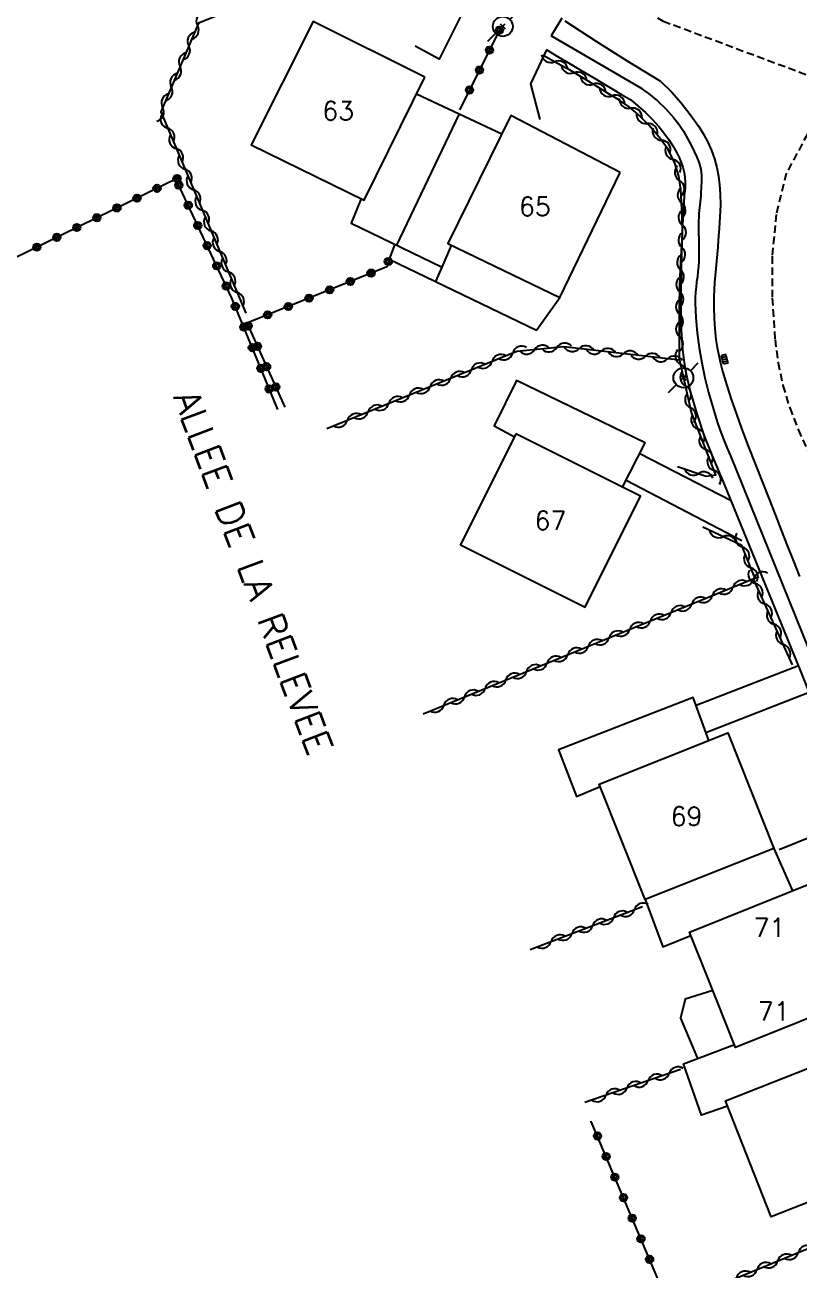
# Model space of a CAD drawing. Header units: millimetres. Extents: x 147000 to 148000, y 141000 to 142001.
# Drawn here: x 147169.8 to 147221.9, y 141651.1 to 141734.8 of the extents above; entities that cross this region are included whole.
import ezdxf
from ezdxf.enums import TextEntityAlignment as Align

# ---------------------------------------------------------------- set-up
doc = ezdxf.new("R2010")
doc.units = ezdxf.units.MM
doc.linetypes.add('DASHED', pattern=[0.75, 0.5, -0.25])
doc.layers.get('0').update_dxf_attribs({"linetype": 'CONTINUOUS'})
for name, color, linetype in [('W0001', 6, 'DASHED'), ('W0008', 7, 'CONTINUOUS'), ('W0014', 7, 'CONTINUOUS'), ('W0017', 7, 'CONTINUOUS'), ('W0101', 7, 'CONTINUOUS'), ('W0104', 1, 'CONTINUOUS'), ('W0310', 3, 'CONTINUOUS'), ('W0323', 7, 'CONTINUOUS'), ('W0401', 7, 'CONTINUOUS'), ('W0473', 7, 'CONTINUOUS'), ('W0989', 7, 'CONTINUOUS'), ('W0991', 7, 'CONTINUOUS')]:
    doc.layers.add(name, color=color, linetype=linetype)
doc.styles.get("Standard").update_dxf_attribs({"font": 'romans.shx', "width": 0.85})

# ---------------------------------------------------------------- blocks, each defined once
blk = doc.blocks.new('T473')
for p, q in [((0.500001, 0.500001), (1.000002, 1.000002)), ((-0.166667, 0.166667), (0.166667, -0.166667)), ((-0.166667, -0.166667), (0.166667, 0.166667)), ((-1.000002, -1.000002), (-0.500001, -0.500001))]:
    blk.add_line(p, q)
blk.add_ellipse((0, 0), major_axis=(0.471405, 0.471405), ratio=1, start_param=5.497787144, end_param=11.780972451)
blk = doc.blocks.new('T401')
for p, q in [((-0.3, 0.3), (0, 0.3)), ((-0.3, -0.25), (-0.3, 0.3)), ((-0.3, 0.15), (0, 0.15)), ((-0.3, 0), (0, 0)), ((0, 0.3), (0, -0.25)), ((-0.3, -0.15), (0, -0.15)), ((-0.3, -0.25), (-0.3, -0.3)), ((-0.3, -0.3), (0, -0.3)), ((0, -0.3), (0, -0.25))]:
    blk.add_line(p, q)
blk = doc.blocks.new('t310o')
at = {"color": 0, "linetype": 'Continuous'}
for centre, start, end in [((-0.5, 0.375), 216.8699, 323.1304), ((0.5, -0.375), 36.8699, 143.1303)]:
    blk.add_arc(centre, 0.625, start, end, dxfattribs=at)
blk = doc.blocks.new('t323o')
at = {"color": 0, "linetype": 'Continuous'}
for radius in [0.25, 0.15]:
    blk.add_circle((0, 0), radius, dxfattribs=at)

msp = doc.modelspace()

# ---------------------------------------------------------------- linework, layer by layer
at = {"layer": 'W0001'}
for points in [[(147197.462, 141748.954), (147201.283, 141744.33), (147202.466, 141743.032), (147203.679, 141741.76), (147204.941, 141740.534), (147206.271, 141739.38), (147207.805, 141738.192), (147209.396, 141737.081), (147211.04, 141736.049), (147212.732, 141735.099), (147212.731, 141735.1), (147224.225, 141730.804)], [(147224.225, 141730.804), (147221.003, 141724.86), (147220.332, 141722.103), (147220.052, 141719.288), (147220.062, 141716.477), (147220.251, 141713.691), (147220.457, 141712.135), (147220.786, 141710.601), (147221.237, 141709.098), (147221.805, 141707.635), (147233.553, 141682.136)]]:
    msp.add_lwpolyline(points, dxfattribs=at)
at = {"layer": 'W0008'}
for points in [[(147212.575, 141731.041), (147210.407, 141732.357), (147208.26, 141733.707), (147206.134, 141735.09)], [(147212.574, 141731.042), (147213.278, 141730.342), (147213.939, 141729.6), (147214.554, 141728.82), (147215.121, 141728.004), (147215.438, 141727.489), (147215.725, 141726.957), (147215.977, 141726.406), (147216.185, 141725.837), (147216.34, 141725.263), (147216.449, 141724.678), (147216.52, 141724.089), (147216.566, 141723.499), (147216.582, 141722.717), (147216.548, 141721.936), (147216.491, 141721.158), (147216.437, 141720.381), (147216.404, 141719.905), (147216.363, 141719.429), (147216.317, 141718.954), (147216.27, 141718.479), (147216.225, 141718.004), (147216.187, 141717.528), (147216.159, 141717.051), (147216.144, 141716.573), (147216.141, 141715.854), (147216.159, 141715.135), (147216.201, 141714.416), (147216.276, 141713.7), (147216.359, 141713.162), (147216.466, 141712.628), (147216.591, 141712.098), (147216.728, 141711.572), (147217.013, 141710.596), (147217.329, 141709.629), (147217.665, 141708.67), (147218.008, 141707.714), (147218.452, 141706.521), (147218.915, 141705.336), (147219.386, 141704.153), (147219.853, 141702.97), (147220.261, 141701.928), (147220.669, 141700.886), (147221.078, 141699.845), (147221.487, 141698.803), (147221.896, 141697.762)]]:
    msp.add_lwpolyline(points, dxfattribs=at)
at = {"layer": 'W0014'}
for points in [[(147211.322, 141730.539), (147205.188, 141734.119)], [(147204.866, 141733.182), (147205.666, 141732.708), (147206.465, 141732.233), (147207.264, 141731.758), (147208.063, 141731.282), (147208.685, 141730.911), (147209.308, 141730.54), (147209.93, 141730.169), (147210.552, 141729.797)], [(147211.098, 141730.672), (147211.736, 141730.223), (147212.34, 141729.73), (147212.907, 141729.194), (147213.433, 141728.618), (147213.778, 141728.173), (147214.085, 141727.701), (147214.363, 141727.213), (147214.624, 141726.718), (147214.815, 141726.341), (147214.997, 141725.956), (147215.153, 141725.558), (147215.263, 141725.144), (147215.313, 141724.743), (147215.314, 141724.338), (147215.291, 141723.937), (147215.268, 141723.539), (147215.256, 141723.342), (147215.238, 141723.146), (147215.216, 141722.95), (147215.193, 141722.755), (147215.169, 141722.56), (147215.147, 141722.364), (147215.129, 141722.168), (147215.117, 141721.971), (147215.105, 141721.595), (147215.104, 141721.218), (147215.11, 141720.842), (147215.12, 141720.466), (147215.131, 141720.09), (147215.137, 141719.714), (147215.137, 141719.337), (147215.126, 141718.961), (147215.104, 141718.611), (147215.069, 141718.263), (147215.027, 141717.916), (147214.981, 141717.569), (147214.938, 141717.221), (147214.903, 141716.872), (147214.881, 141716.521), (147214.875, 141716.17), (147214.918, 141715.152), (147215.017, 141714.138), (147215.16, 141713.131), (147215.333, 141712.129), (147215.541, 141711.123), (147215.787, 141710.126), (147216.065, 141709.138), (147216.369, 141708.158), (147216.566, 141707.578), (147216.78, 141707.004), (147217.01, 141706.437), (147217.256, 141705.876)], [(147210.552, 141729.797), (147211.057, 141729.391), (147211.54, 141728.957), (147211.999, 141728.499), (147212.433, 141728.017), (147212.771, 141727.598), (147213.087, 141727.163), (147213.378, 141726.71), (147213.641, 141726.24), (147213.796, 141725.926), (147213.934, 141725.604), (147214.049, 141725.273), (147214.135, 141724.932), (147214.187, 141724.608), (147214.213, 141724.28), (147214.212, 141723.951), (147214.185, 141723.624)], [(147216.639, 141704.484), (147216.039, 141705.865), (147215.496, 141707.27), (147215.011, 141708.696), (147214.585, 141710.14), (147214.405, 141710.853), (147214.255, 141711.572), (147214.134, 141712.297), (147214.045, 141713.027), (147213.956, 141714.315), (147213.934, 141715.606), (147213.948, 141716.895), (147213.968, 141718.182), (147213.994, 141719.543), (147214.039, 141720.904), (147214.103, 141722.265), (147214.185, 141723.624)], [(147217.256, 141705.876), (147224.257, 141688.578), (147231.038, 141671.504), (147231.233, 141671)], [(147230.123, 141671), (147221.988, 141691.404), (147216.639, 141704.498)]]:
    msp.add_lwpolyline(points, dxfattribs=at)
at = {"layer": 'W0017'}
for points in [[(147199.816, 141736.856), (147197.655, 141732.542), (147196.055, 141733.425)], [(147205.907, 141735.304), (147205.188, 141734.119)], [(147204.887, 141733.169), (147203.814, 141730.879), (147204.426, 141728.474)], [(147217.3, 141702.846), (147211.151, 141706.019)], [(147210.237, 141704.234), (147218.021, 141700.188)], [(147221.84, 141691.766), (147214.95, 141689.085)], [(147215.607, 141687.27), (147222.549, 141689.998)], [(147225.91, 141681.566), (147220.538, 141679.397)]]:
    msp.add_lwpolyline(points, dxfattribs=at)
at = {"layer": 'W0101'}
for points in [[(147196.701, 141731.339), (147189.198, 141735.064), (147185.012, 141726.784), (147192.627, 141723.069)], [(147209.826, 141724.92), (147202.472, 141728.745), (147198.254, 141720.14), (147205.773, 141716.519)], [(147202.813, 141707.346), (147199.094, 141699.893), (147207.478, 141695.709), (147211.197, 141703.162)], [(147220.17, 141679.489), (147211.523, 141676.044), (147208.431, 141683.806), (147217.078, 141687.251)], [(147228.705, 141658.155), (147220.001, 141654.716), (147216.922, 141662.509), (147225.626, 141665.948)]]:
    msp.add_lwpolyline(points, close=True, dxfattribs=at)
for points in [[(147215.642, 141671), (147214.498, 141673.854), (147223.199, 141677.341), (147225.74, 141671)], [(147226.303, 141669.594), (147217.602, 141666.107), (147215.642, 141671)]]:
    msp.add_lwpolyline(points, dxfattribs=at)
at = {"layer": 'W0104'}
for points in [[(147196.149, 141730.219), (147201.871, 141727.518)], [(147194.818, 141720.038), (147199.03, 141728.859)], [(147192.409, 141723.175), (147191.735, 141721.518), (147197.875, 141718.565), (147198.5, 141720.021)], [(147194.685, 141720.099), (147194.291, 141719.107), (147204.21, 141714.325), (147205.773, 141716.519)], [(147197.446, 141717.586), (147197.875, 141718.565)], [(147209.982, 141703.735), (147211.528, 141706.756), (147202.859, 141710.942), (147201.355, 141707.9), (147202.721, 141707.162)], [(147215.799, 141686.741), (147214.751, 141689.635), (147205.689, 141686.105), (147206.906, 141682.973), (147208.492, 141683.653)], [(147220.17, 141679.489), (147221.421, 141676.628)], [(147211.523, 141676.044), (147212.696, 141672.878), (147214.591, 141673.622)], [(147216.067, 141669.939), (147214.217, 141669.345), (147213.903, 141668.084), (147215.03, 141665.357)], [(147217.06, 141662.16), (147215.307, 141661.563), (147214.092, 141664.999), (147217.522, 141666.307)]]:
    msp.add_lwpolyline(points, dxfattribs=at)
at = {"layer": 'W0310'}
for points in [[(147190.055, 141738.39), (147181.469, 141734.95), (147178.937, 141728.994), (147184.652, 141715.472)], [(147213.833, 141712.391), (147213.825, 141713.604), (147213.825, 141714.816), (147213.834, 141716.029), (147213.851, 141717.241), (147213.896, 141718.436), (147213.969, 141719.634), (147214.022, 141720.833), (147214.004, 141722.033), (147213.966, 141722.908), (147213.915, 141723.795), (147213.787, 141724.683), (147213.523, 141725.541), (147213.055, 141726.462), (147212.462, 141727.305), (147211.79, 141728.075), (147211.072, 141728.795), (147210.431, 141729.335), (147209.739, 141729.807), (147209.027, 141730.241), (147208.32, 141730.673), (147207.431, 141731.219), (147206.532, 141731.748), (147205.623, 141732.26), (147204.704, 141732.754)], [(147213.856, 141712.297), (147206.057, 141713.2), (147202.876, 141712.893), (147190.104, 141707.702)], [(147213.694, 141705.163), (147215.628, 141704.516), (147216.266, 141704.598), (147214.641, 141708.781), (147213.833, 141712.391)], [(147218.926, 141697.626), (147218.014, 141699.847), (147215.402, 141701.072)], [(147196.59, 141688.54), (147219.17, 141697.755)], [(147221.421, 141691.826), (147218.776, 141697.65)], [(147203.786, 141672.691), (147211.339, 141675.575)], [(147213.884, 141664.628), (147207.468, 141662.401)], [(147213.494, 141648.897), (147235.034, 141657.765)]]:
    msp.add_lwpolyline(points, dxfattribs=at)
at = {"layer": 'W0323'}
for points in [[(147201.891, 141734.84), (147199.03, 141729.125)], [(147180.131, 141724.565), (147164.5, 141716.924), (147143.508, 141706.546), (147124.468, 141696.868), (147109.892, 141689.472), (147094.134, 141681.657)], [(147186.809, 141708.986), (147183.724, 141716.474), (147180.047, 141724.295)], [(147194.291, 141719.107), (147194.134, 141718.586), (147184.736, 141714.791)], [(147184.705, 141714.861), (147187.291, 141709.138)], [(147224.245, 141622.92), (147222.592, 141626.91), (147216.176, 141641.558), (147207.892, 141661.139), (147207.888, 141661.147)]]:
    msp.add_lwpolyline(points, dxfattribs=at)

# ---------------------------------------------------------------- block references
at = {"layer": 'W0310'}
for p, rotation in [((147181.41, 141734.81), 246.9688045677772), ((147180.823, 141733.43), 246.9688045677772), ((147180.236, 141732.049), 246.9688045677772), ((147205.426, 141732.366), 151.7258413595146), ((147206.733, 141731.63), 149.5309428855192), ((147179.649, 141730.669), 246.9688045677772), ((147208.019, 141730.858), 148.4334989345173), ((147179.062, 141729.288), 246.9688045677772), ((147209.298, 141730.075), 148.6359163614004), ((147210.543, 141729.241), 139.8753071566209), ((147179.396, 141727.907), 292.9110864883069), ((147211.643, 141728.223), 134.9158776108948), ((147212.617, 141727.085), 125.1163942482352), ((147179.98, 141726.525), 292.9110864883069), ((147213.39, 141725.803), 116.9342059701773), ((147180.564, 141725.144), 292.9110864883069), ((147213.831, 141724.378), 98.19975246543746), ((147181.148, 141723.762), 292.9110864883069), ((147213.967, 141722.886), 92.48617065643042), ((147181.732, 141722.38), 292.9110864883069), ((147182.316, 141720.999), 292.9110864883069), ((147214.013, 141721.387), 90.841154719622), ((147182.9, 141719.617), 292.9110864883069), ((147213.98, 141719.887), 87.51139847845391), ((147183.484, 141718.235), 292.9110864883069), ((147213.895, 141718.39), 87.82878985487812), ((147184.068, 141716.854), 292.9110864883069), ((147213.846, 141716.891), 89.18132401691373), ((147213.829, 141715.391), 89.58534590724099), ((147213.825, 141713.891), 89.98936779018648), ((147202.61, 141712.785), 202.1194717287676), ((147205.577, 141713.154), 185.5125732039994), ((147207.068, 141713.083), 173.3954697395383), ((147201.221, 141712.22), 202.1194717287676), ((147204.084, 141713.01), 185.5125732039994), ((147208.558, 141712.91), 173.3954697395383), ((147210.048, 141712.738), 173.3954697395383), ((147211.538, 141712.565), 173.3954697395383), ((147213.028, 141712.393), 173.3954697395383), ((147213.914, 141712.03), 102.6161641338032), ((147199.831, 141711.655), 202.1194717287676), ((147197.052, 141710.526), 202.1194717287676), ((147198.442, 141711.091), 202.1194717287676), ((147214.241, 141710.567), 102.6161641338032), ((147195.662, 141709.961), 202.1194717287676), ((147214.569, 141709.103), 102.6161641338032), ((147192.883, 141708.831), 202.1194717287676), ((147194.273, 141709.396), 202.1194717287676), ((147191.494, 141708.267), 202.1194717287676), ((147215.065, 141707.69), 111.2300118002121), ((147215.608, 141706.292), 111.2300118002121), ((147216.151, 141704.894), 111.2300118002121), ((147215.117, 141704.687), 341.5028600934808), ((147216.76, 141700.435), 154.8739261301631), ((147218.058, 141699.741), 112.3243203278557), ((147218.627, 141698.353), 112.3243203278557), ((147217.422, 141697.042), 22.20064842066246), ((147218.811, 141697.608), 22.20064842066246), ((147218.94, 141697.289), 114.4254218139848), ((147216.033, 141696.475), 22.20064842066246), ((147219.56, 141695.923), 114.4254218139848), ((147213.256, 141695.341), 22.20064842066246), ((147214.644, 141695.908), 22.20064842066246), ((147211.867, 141694.775), 22.20064842066246), ((147220.18, 141694.558), 114.4254218139848), ((147209.089, 141693.641), 22.20064842066246), ((147210.478, 141694.208), 22.20064842066246), ((147220.801, 141693.192), 114.4254218139848), ((147207.7, 141693.074), 22.20064842066246), ((147204.923, 141691.941), 22.20064842066246), ((147206.312, 141692.507), 22.20064842066246), ((147203.534, 141691.374), 22.20064842066246), ((147200.756, 141690.24), 22.20064842066246), ((147202.145, 141690.807), 22.20064842066246), ((147199.368, 141689.674), 22.20064842066246), ((147197.979, 141689.107), 22.20064842066246), ((147210.793, 141675.366), 20.9019843799495), ((147207.99, 141674.296), 20.9019843799495), ((147209.391, 141674.831), 20.9019843799495), ((147206.589, 141673.761), 20.9019843799495), ((147205.188, 141673.226), 20.9019843799495), ((147213.137, 141664.369), 199.1387800555171), ((147211.719, 141663.877), 199.1387800555171), ((147208.885, 141662.893), 199.1387800555171), ((147210.302, 141663.385), 199.1387800555171), ((147220.429, 141651.752), 22.37692412509851), ((147221.816, 141652.323), 22.37692412509851), ((147219.042, 141651.181), 22.37692412509851), ((147217.655, 141650.61), 22.37692412509851)]:
    msp.add_blockref('t310o', p, dxfattribs=dict(at, rotation=rotation))
at = {"layer": 'W0323'}
for p, rotation in [((147201.716, 141734.49), 243.4068842770384), ((147201.044, 141733.149), 243.4068842770384), ((147200.373, 141731.808), 243.4068842770384), ((147199.701, 141730.466), 243.4068842770384), ((147180.033, 141724.517), 206.0510627790827), ((147180.15, 141724.077), 115.1803046000797), ((147177.338, 141723.2), 206.0510627790827), ((147178.686, 141723.858), 206.0510627790827), ((147175.99, 141722.541), 206.0510627790827), ((147180.788, 141722.719), 115.1803046000797), ((147174.643, 141721.882), 206.0510627790827), ((147173.295, 141721.223), 206.0510627790827), ((147181.426, 141721.362), 115.1803046000797), ((147170.6, 141719.906), 206.0510627790827), ((147171.948, 141720.565), 206.0510627790827), ((147182.064, 141720.004), 115.1803046000797), ((147194.239, 141718.935), 253.2301572338807), ((147182.702, 141718.647), 115.1803046000797), ((147193.081, 141718.161), 201.9893154549909), ((147183.341, 141717.289), 115.1803046000797), ((147191.69, 141717.599), 201.9893154549909), ((147188.909, 141716.476), 201.9893154549909), ((147190.3, 141717.038), 201.9893154549909), ((147183.952, 141715.92), 112.3891363920572), ((147187.518, 141715.914), 201.9893154549909), ((147186.127, 141715.353), 201.9893154549909), ((147184.523, 141714.533), 112.3891363920572), ((147184.82, 141714.606), 294.3166484067373), ((147185.095, 141713.146), 112.3891363920572), ((147185.438, 141713.239), 294.3166484067373), ((147185.666, 141711.759), 112.3891363920572), ((147186.056, 141711.872), 294.3166484067373), ((147186.237, 141710.373), 112.3891363920572), ((147186.673, 141710.505), 294.3166484067373), ((147208.309, 141660.152), 112.9314322429994), ((147208.894, 141658.771), 112.9314322429994), ((147209.478, 141657.389), 112.9314322429994), ((147210.063, 141656.008), 112.9314322429994), ((147210.647, 141654.627), 112.9314322429994), ((147211.232, 141653.245), 112.9314322429994), ((147211.816, 141651.864), 112.9314322429994)]:
    msp.add_blockref('t323o', p, dxfattribs=dict(at, rotation=rotation))
at = {"layer": 'W0401', "rotation": 193.5597646445948}
msp.add_blockref('T401', (147216.714, 141712.326), dxfattribs=at)
at = {"layer": 'W0473'}
for p in [(147201.94, 141734.74), (147214.089, 141711.123)]:
    msp.add_blockref('T473', p, dxfattribs=at)

# ---------------------------------------------------------------- texts
at = {"layer": 'W0989'}
msp.add_text('ALLEE DE LA RELEVEE', height=1.75, rotation=290.66981, dxfattribs=at).set_placement((147179.761, 141709.829))
at = {"layer": 'W0991'}
for s, p in [('63', (147190.874, 141729.066)), ('65', (147204.099, 141722.632)), ('67', (147205.146, 141701.527)), ('69', (147214.301, 141681.647)), ('71', (147219.879, 141674.171)), ('71', (147220.164, 141668.554))]:
    msp.add_text(s, height=1.25, dxfattribs=at).set_placement(p, align=Align.MIDDLE_CENTER)

doc.saveas('drawing.dxf')
